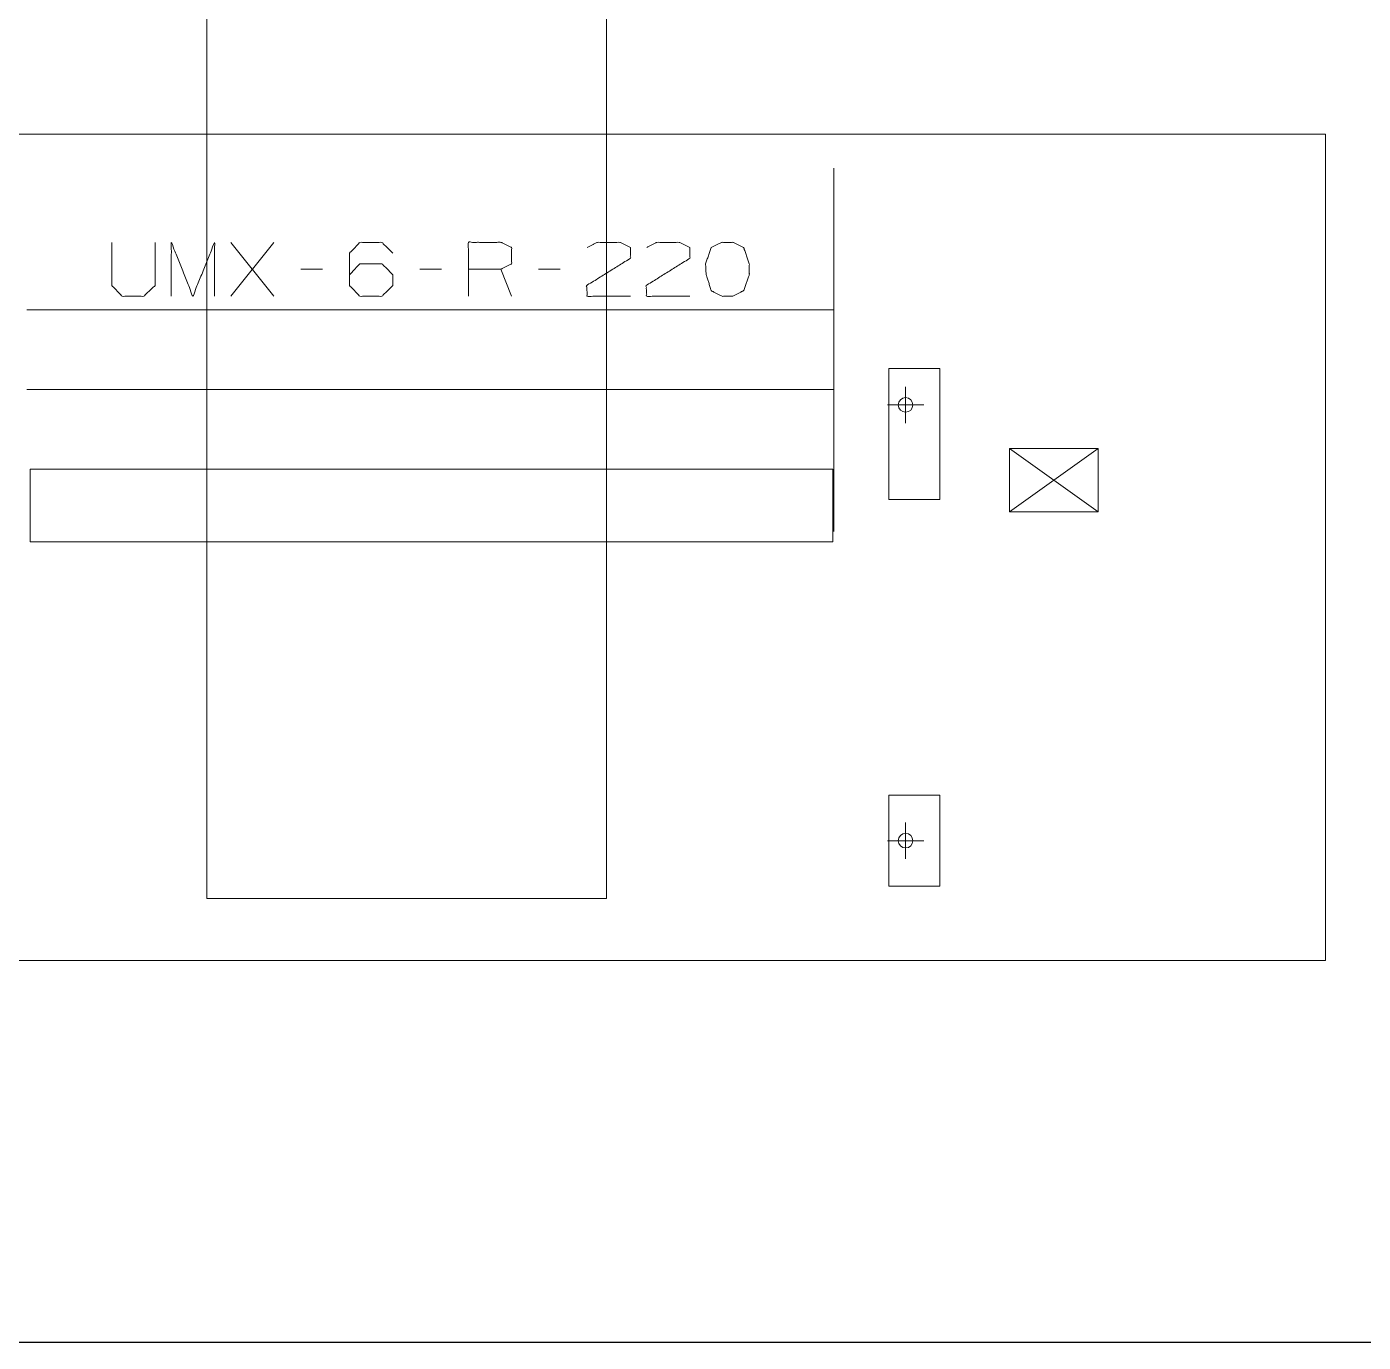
# Model space of a CAD drawing. Header units: millimetres. Extents: x 3056 to 110866, y 16649 to 58349.
# Drawn here: x 58061 to 61737, y 16649 to 20269 of the extents above; entities that cross this region are included whole.
import ezdxf

# ---------------------------------------------------------------- set-up
doc = ezdxf.new("R2010")
doc.units = ezdxf.units.MM
doc.layers.add('1', color=7, linetype='Continuous', true_color=0xffffff)

msp = doc.modelspace()

# ---------------------------------------------------------------- linework, layer by layer
at = {"layer": '1', "color": 143, "linetype": 'Continuous', "lineweight": 13}
for p, q in [((58556.5, 55303.3), (58556.5, 17870.4)), ((59656.5, 17870.4), (59656.5, 54863.3)), ((110866.5, 16649.3), (3056.5, 16649.3))]:
    msp.add_line(p, q, dxfattribs=at)
at = {"layer": '1', "color": 80, "linetype": 'Continuous', "lineweight": 13}
for p, q in [((56006.5, 19973.3), (61633.5, 19973.3)), ((56006.5, 19973.3), (61633.5, 19973.3)), ((61633.5, 19973.3), (61633.5, 17699.3)), ((61633.5, 19973.3), (61633.5, 17699.3)), ((58622.6, 19527), (58741.3, 19675.4)), ((58741.3, 19527), (58622.6, 19675.4)), ((58875.1, 19602), (58815.7, 19602)), ((59201.9, 19602), (59142.6, 19602)), ((59395.1, 19527), (59365.4, 19602)), ((59528.8, 19602), (59469.4, 19602)), ((60281.5, 19489.5), (58061.5, 19489.5)), ((60573, 19328.3), (60433, 19328.3)), ((60433, 19328.3), (60433, 18968.3)), ((60573, 18968.3), (60573, 19328.3)), ((58061.5, 19270.4), (60281.5, 19270.4)), ((60478.5, 19278.3), (60478.5, 19178.3)), ((60428.5, 19228.3), (60528.5, 19228.3)), ((60764.5, 18934.3), (60764.5, 19108.3)), ((61008.5, 18934.3), (60764.5, 19108.3)), ((60764.5, 19108.3), (61008.5, 19108.3)), ((61008.5, 19108.3), (60886.5, 19021.3)), ((61008.5, 19108.3), (61008.5, 18934.3)), ((58070.5, 19051.3), (60278.5, 19051.3)), ((58070.5, 18851.3), (58070.5, 19051.3)), ((60278.5, 19051.3), (60278.5, 18851.3)), ((60764.5, 18934.3), (60886.5, 19021.3)), ((60433, 18968.3), (60573, 18968.3)), ((61008.5, 18934.3), (60764.5, 18934.3)), ((60278.5, 18851.3), (58070.5, 18851.3)), ((60433, 18154.3), (60433, 17904.3)), ((60573, 18154.3), (60433, 18154.3)), ((60573, 17904.3), (60573, 18154.3)), ((60478.5, 18079.3), (60478.5, 17979.3)), ((60428.5, 18029.3), (60528.5, 18029.3)), ((60433, 17904.3), (60573, 17904.3)), ((61633.5, 17699.3), (56006.5, 17699.3)), ((61633.5, 17699.3), (56006.5, 17699.3))]:
    msp.add_line(p, q, dxfattribs=at)
at = {"layer": '1', "color": 9, "linetype": 'Continuous', "lineweight": 13}
for p, q in [((58556.5, 18649.3), (58556.5, 17870.4)), ((59656.5, 17870.4), (59656.5, 18649.3)), ((58556.5, 17870.4), (59656.5, 17870.4))]:
    msp.add_line(p, q, dxfattribs=at)
at = {"layer": '1', "color": 143, "linetype": 'Continuous', "lineweight": 25}
msp.add_line((3056.5, 16649.3), (110866.5, 16649.3), dxfattribs=at)
at = {"layer": '1', "color": 43, "linetype": 'Continuous', "lineweight": 13}
msp.add_line((110866.5, 16649.3), (3056.5, 16649.3), dxfattribs=at)
msp.add_line((110866.5, 16649.3), (3056.5, 16649.3), dxfattribs=at)
at = {"layer": '1', "color": 43, "linetype": 'Continuous', "lineweight": 25}
msp.add_line((3056.5, 16649.3), (110866.5, 16649.3), dxfattribs=at)
msp.add_line((3056.5, 16649.3), (110866.5, 16649.3), dxfattribs=at)
at = {"layer": '1', "color": 80, "linetype": 'Continuous', "lineweight": 13}
for centre in [(60478.5, 19228.3), (60478.5, 18029.3)]:
    msp.add_circle(centre, 20, dxfattribs=at)
for points, knots in [([(60281.5, 19379.9), (60281.5, 19390.1), (60281.5, 19400.3), (60281.5, 19410.5), (60281.5, 19420.7), (60281.5, 19430.9), (60281.5, 19441), (60281.5, 19451.1), (60281.5, 19461.2), (60281.5, 19471.2), (60281.5, 19481.2), (60281.5, 19491.2), (60281.5, 19501.1), (60281.5, 19511), (60281.5, 19520.8), (60281.5, 19530.6), (60281.5, 19540.3), (60281.5, 19549.9), (60281.5, 19559.4), (60281.5, 19568.9), (60281.5, 19573.6), (60281.5, 19583), (60281.5, 19592.3), (60281.5, 19601.5), (60281.5, 19610.6), (60281.5, 19619.6), (60281.5, 19628.5), (60281.5, 19637.3), (60281.5, 19645.9), (60281.5, 19654.5), (60281.5, 19663), (60281.5, 19671.3), (60281.5, 19679.6), (60281.5, 19687.7), (60281.5, 19695.6), (60281.5, 19703.5), (60281.5, 19711.2), (60281.5, 19718.8), (60281.5, 19726.2), (60281.5, 19733.5), (60281.5, 19737.1), (60281.5, 19744.2), (60281.5, 19751.1), (60281.5, 19757.8), (60281.5, 19764.4), (60281.5, 19770.9), (60281.5, 19777.1), (60281.5, 19783.3), (60281.5, 19786.2), (60281.5, 19792.1), (60281.5, 19797.8), (60281.5, 19803.3), (60281.5, 19808.6), (60281.5, 19813.8), (60281.5, 19816.3), (60281.5, 19821.2), (60281.5, 19825.9), (60281.5, 19830.4), (60281.5, 19832.6), (60281.5, 19836.8), (60281.5, 19840.9), (60281.5, 19844.7), (60281.5, 19848.4), (60281.5, 19851.9), (60281.5, 19855.1), (60281.5, 19856.7), (60281.5, 19859.7), (60281.5, 19862.5), (60281.5, 19865), (60281.5, 19867.4), (60281.5, 19869.6), (60281.5, 19871.5), (60281.5, 19873.3), (60281.5, 19874.9), (60281.5, 19876.2), (60281.5, 19877.3), (60281.5, 19878.3), (60281.5, 19879), (60281.5, 19879.5), (60281.5, 19879.8), (60281.5, 19879.9)], [0, 0, 0.020399, 0.040788, 0.061161, 0.08151, 0.101825, 0.122095, 0.142317, 0.162478, 0.18257, 0.202589, 0.222522, 0.242363, 0.262101, 0.281733, 0.301246, 0.320635, 0.339889, 0.359002, 0.377968, 0.387371, 0.406093, 0.424648, 0.443029, 0.461221, 0.479224, 0.497027, 0.514622, 0.532005, 0.549164, 0.566097, 0.582792, 0.599246, 0.61545, 0.631399, 0.647086, 0.6625, 0.67764, 0.692499, 0.707069, 0.714282, 0.728411, 0.742235, 0.75575, 0.76895, 0.781833, 0.794387, 0.806611, 0.812556, 0.824277, 0.835652, 0.846679, 0.857355, 0.867677, 0.872746, 0.882522, 0.891931, 0.900969, 0.9053, 0.913775, 0.921869, 0.929579, 0.936902, 0.943834, 0.950375, 0.953547, 0.959492, 0.965041, 0.970187, 0.974928, 0.979265, 0.983194, 0.986713, 0.989821, 0.992518, 0.994804, 0.996672, 0.998127, 0.999167, 0.999791, 1, 1]), ([(58295.7, 19675.4), (58295.7, 19556.7), (58323.8, 19527), (58383.2, 19527), (58414.4, 19556.7), (58414.4, 19675.4)], [0, 0, 0.311784, 0.419155, 0.57504, 0.688216, 1, 1]), ([(58459.1, 19527), (58459.1, 19675.4), (58518.5, 19527), (58577.9, 19675.4), (58577.9, 19527)], [0, 0, 0.240728, 0.499998, 0.759272, 1, 1]), ([(58949.4, 19586.4), (58977.6, 19616.1), (59038.5, 19616.1), (59068.2, 19586.4), (59068.2, 19556.7), (59038.5, 19527), (58977.6, 19527), (58949.4, 19556.7), (58949.4, 19645.7), (58977.6, 19675.4), (59038.5, 19675.4), (59068.2, 19645.7)], [0, 0, 0.074327, 0.185084, 0.26139, 0.315347, 0.391653, 0.502411, 0.576737, 0.73861, 0.812937, 0.923694, 1, 1]), ([(59276.3, 19527), (59276.3, 19675.4), (59365.4, 19675.4), (59395.1, 19661.4), (59395.1, 19616.1), (59365.4, 19602), (59276.3, 19602)], [0, 0, 0.339228, 0.542768, 0.617837, 0.721391, 0.79646, 1, 1]), ([(59603.2, 19661.4), (59631.3, 19675.4), (59692.3, 19675.4), (59721.9, 19661.4), (59721.9, 19631.7), (59601.6, 19556.7), (59603.2, 19527), (59721.9, 19527)], [0, 0, 0.070635, 0.20751, 0.281308, 0.347995, 0.666472, 0.733251, 1, 1]), ([(59766.6, 19661.4), (59794.8, 19675.4), (59855.7, 19675.4), (59885.4, 19661.4), (59885.4, 19631.7), (59765.1, 19556.7), (59766.6, 19527), (59885.4, 19527)], [0, 0, 0.070635, 0.207523, 0.281312, 0.348, 0.666469, 0.733249, 1, 1]), ([(60003.5, 19527), (60033.2, 19542.6), (60048.8, 19586.4), (60048.8, 19616.1), (60033.2, 19661.4), (60003.5, 19675.4), (59973.8, 19675.4), (59944.1, 19661.4), (59928.5, 19616.1), (59930.1, 19586.4), (59944.1, 19542.6), (59973.8, 19527), (60003.5, 19527)], [0, 0, 0.076269, 0.181888, 0.249382, 0.358352, 0.433033, 0.500524, 0.575204, 0.684175, 0.751762, 0.85624, 0.932509, 1, 1]), ([(60281.5, 18879.9), (60281.5, 18880), (60281.5, 18880.4), (60281.5, 18880.6), (60281.5, 18881.2), (60281.5, 18882.1), (60281.5, 18883.1), (60281.5, 18884.4), (60281.5, 18885.8), (60281.5, 18887.5), (60281.5, 18888.3), (60281.5, 18890.3), (60281.5, 18892.5), (60281.5, 18894.9), (60281.5, 18897.4), (60281.5, 18900.2), (60281.5, 18903.2), (60281.5, 18904.8), (60281.5, 18908), (60281.5, 18911.5), (60281.5, 18915.2), (60281.5, 18919), (60281.5, 18923.1), (60281.5, 18927.3), (60281.5, 18931.7), (60281.5, 18936.3), (60281.5, 18941.1), (60281.5, 18946.1), (60281.5, 18951.3), (60281.5, 18956.6), (60281.5, 18962.1), (60281.5, 18967.8), (60281.5, 18973.7), (60281.5, 18979.7), (60281.5, 18985.9), (60281.5, 18992.3), (60281.5, 18995.5), (60281.5, 19002.1), (60281.5, 19008.8), (60281.5, 19012.3), (60281.5, 19019.3), (60281.5, 19022.8), (60281.5, 19030), (60281.5, 19037.4), (60281.5, 19044.9), (60281.5, 19052.5), (60281.5, 19060.3), (60281.5, 19068.2), (60281.5, 19076.2), (60281.5, 19084.4), (60281.5, 19092.7), (60281.5, 19101.1), (60281.5, 19109.6), (60281.5, 19118.3), (60281.5, 19127), (60281.5, 19135.9), (60281.5, 19144.8), (60281.5, 19153.9), (60281.5, 19163), (60281.5, 19172.2), (60281.5, 19181.6), (60281.5, 19186.3), (60281.5, 19195.7), (60281.5, 19205.2), (60281.5, 19214.8), (60281.5, 19224.5), (60281.5, 19229.3), (60281.5, 19239.1), (60281.5, 19244), (60281.5, 19253.8), (60281.5, 19263.7), (60281.5, 19268.7), (60281.5, 19278.7), (60281.5, 19288.7), (60281.5, 19298.7), (60281.5, 19303.7), (60281.5, 19313.8), (60281.5, 19324), (60281.5, 19329), (60281.5, 19339.2), (60281.5, 19349.4), (60281.5, 19359.6), (60281.5, 19369.7), (60281.5, 19379.9)], [0, 0, 0.000209, 0.000833, 0.001352, 0.002601, 0.004262, 0.006339, 0.008832, 0.011734, 0.015049, 0.016809, 0.020738, 0.025075, 0.029816, 0.034962, 0.040508, 0.046456, 0.049625, 0.056166, 0.0631, 0.070424, 0.078134, 0.086228, 0.0947, 0.103553, 0.112776, 0.122367, 0.132326, 0.142645, 0.153321, 0.164348, 0.175726, 0.187444, 0.199501, 0.211891, 0.22461, 0.23105, 0.244253, 0.257768, 0.264678, 0.278654, 0.285718, 0.300143, 0.314859, 0.329861, 0.345141, 0.360693, 0.376512, 0.392588, 0.408919, 0.425497, 0.442312, 0.459361, 0.476633, 0.494122, 0.511826, 0.52973, 0.54783, 0.566118, 0.584586, 0.603228, 0.612632, 0.631515, 0.650554, 0.669739, 0.689059, 0.698754, 0.718269, 0.728083, 0.747768, 0.767558, 0.77748, 0.797414, 0.81743, 0.837525, 0.847605, 0.867796, 0.888042, 0.898178, 0.918493, 0.938839, 0.959212, 0.979603, 1, 1])]:
    msp.add_open_spline(points, degree=1, knots=knots, dxfattribs=at)

doc.saveas('drawing.dxf')
